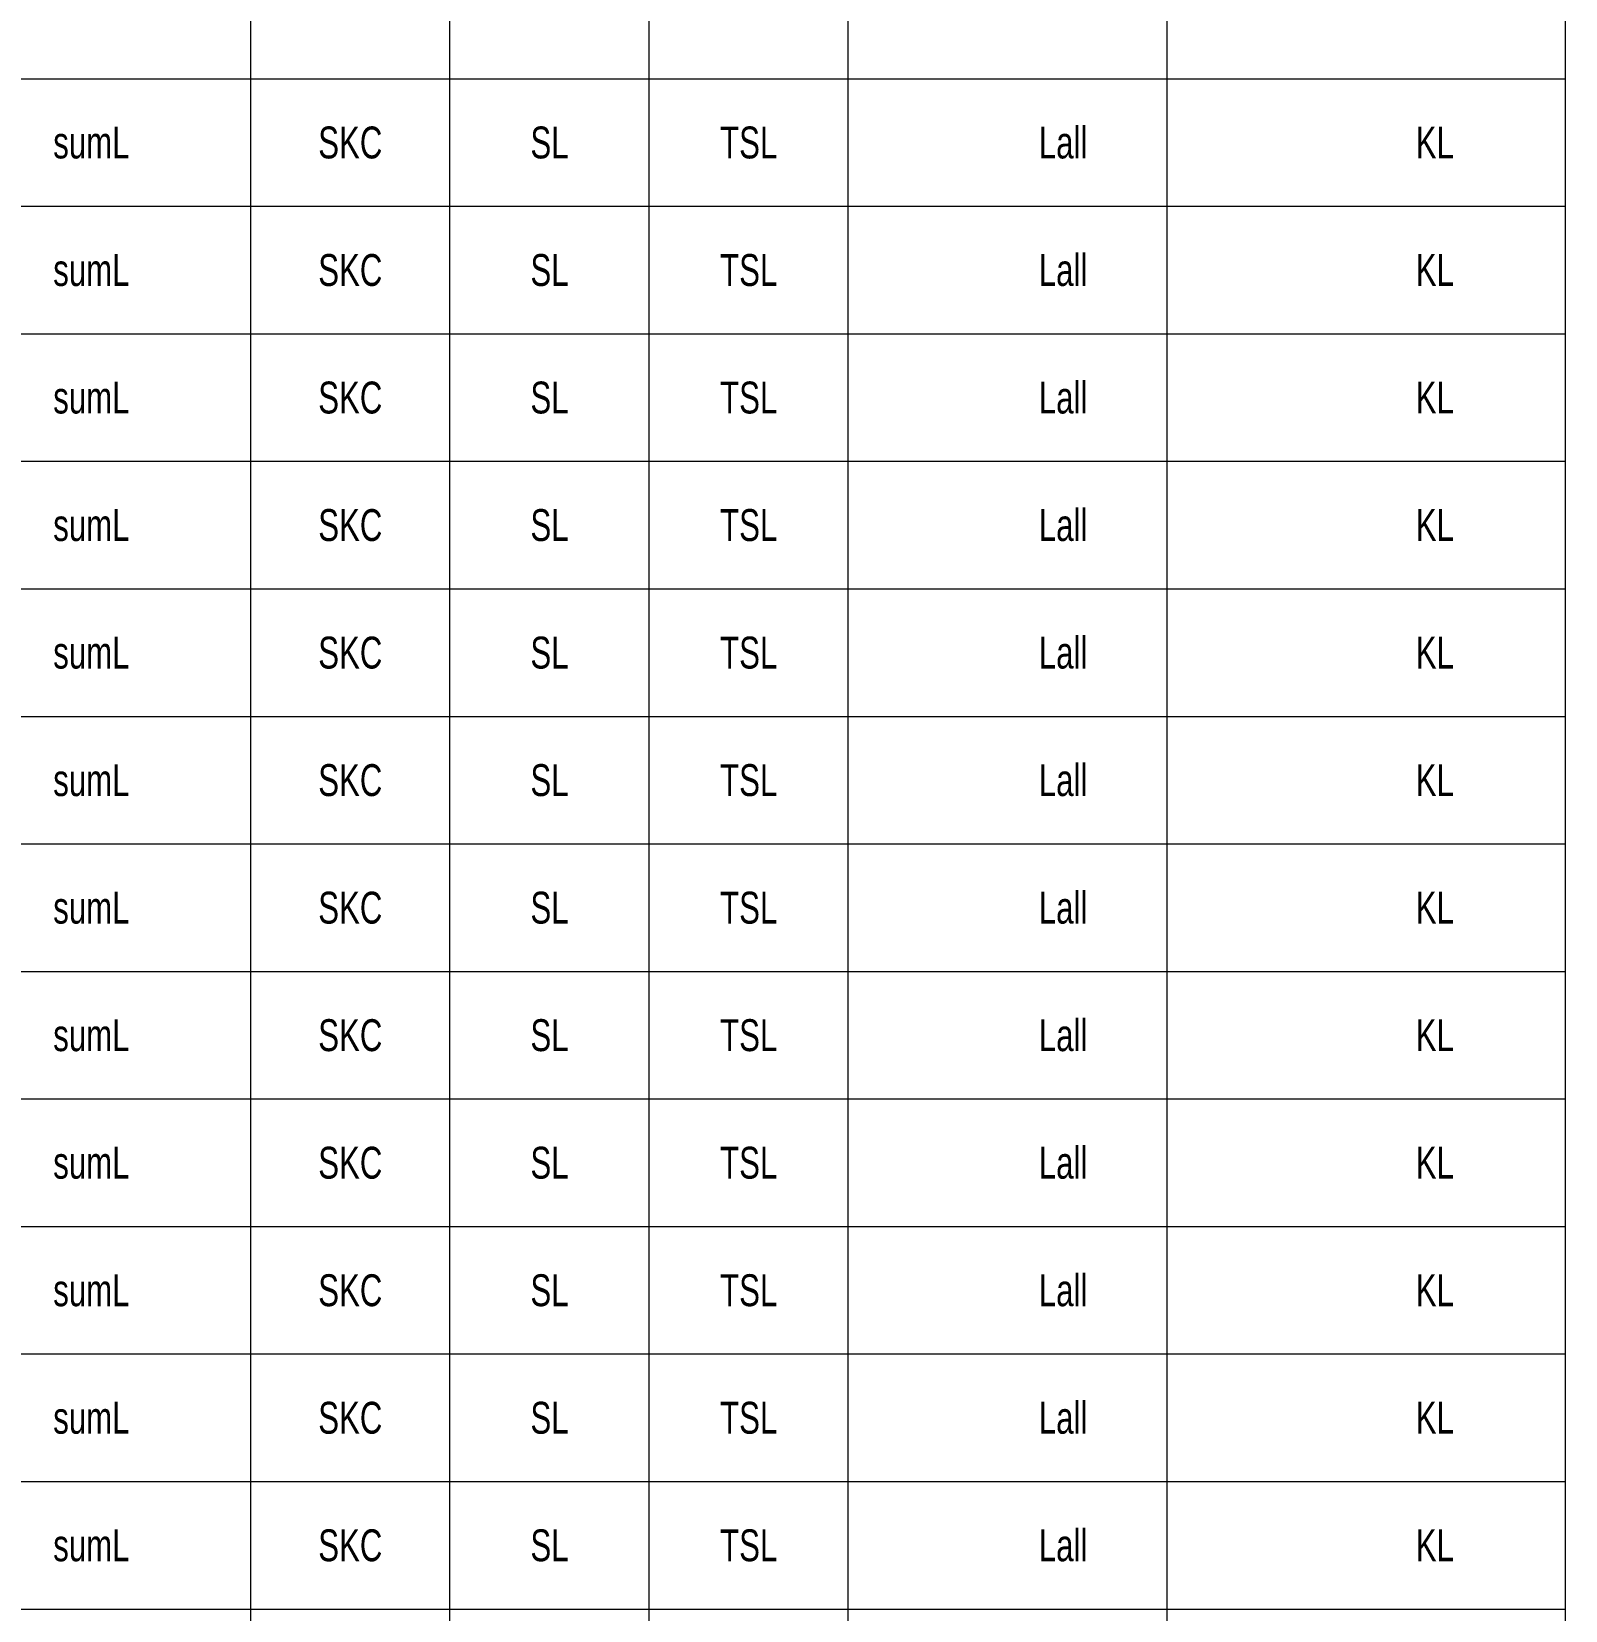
# Model space of a CAD drawing. Header units: millimetres. Extents: x -15569 to 41958, y -841 to 21330.
# Drawn here: x 19905.7 to 20001.9, y 5918.9 to 6017.9 of the extents above; entities that cross this region are included whole.
import ezdxf
from ezdxf.enums import TextEntityAlignment as Align

# ---------------------------------------------------------------- set-up
doc = ezdxf.new("R2010")
doc.units = ezdxf.units.MM
doc.layers.add('DCE_BaoBeTong', color=9, linetype='Continuous', lineweight=20)
doc.layers.add('Dce_text', color=2, linetype='Continuous', lineweight=30)
doc.styles.add('Dce_Text', font='arial.ttf', dxfattribs={"width": 0.8})

# ---------------------------------------------------------------- blocks, each defined once
blk = doc.blocks.new('TK4')
at = {"layer": 'DCE_BaoBeTong'}
for p, q in [((110, -8), (110, 0)), ((122.5, -8), (122.5, 0)), ((135, -8), (135, 0)), ((147.5, -8), (147.5, 0)), ((167.5, -8), (167.5, 0))]:
    blk.add_line(p, q, dxfattribs=at)
blk.add_lwpolyline([(15, -8), (25, -8), (75, -8), (90, -8), (122.5, -8), (135, -8), (147.5, -8), (167.5, -8), (192.5, -8), (192.5, 0)], dxfattribs=at)
at = {"layer": 'Dce_text', "color": 2, "style": 'Dce_Text', "width": 0.7, "flags": 4}
for tag, p in [('SH', (20, -4)), ('SKC', (116.25, -4)), ('SL', (128.75, -4)), ('L2', (50, -4.319)), ('DK', (82.5, -4)), ('sumL', (100, -4))]:
    blk.add_attdef(tag, text='', height=2, dxfattribs=at).set_placement(p, align=Align.MIDDLE_CENTER)
blk.add_attdef('L3', text='', height=2, dxfattribs=at).set_placement((67.485, -4), align=Align.MIDDLE_LEFT)
at = {"layer": 'Dce_text', "color": 2, "style": 'Dce_Text', "width": 0.7}
blk.add_attdef('TSL', text='', height=2, dxfattribs=at).set_placement((141.25, -4), align=Align.MIDDLE_CENTER)
at = {"layer": 'Dce_text', "color": 2, "style": 'Dce_Text', "width": 0.7, "flags": 4}
for tag, p in [('Lall', (162.5, -4)), ('L1', (32.425, -4)), ('KL', (185.5, -4))]:
    blk.add_attdef(tag, text='', height=2, dxfattribs=at).set_placement(p, align=Align.MIDDLE_RIGHT)
blk = doc.blocks.new('TK5')
at = {"layer": 'DCE_BaoBeTong'}
for p, q in [((110, -8), (110, 0)), ((122.5, -8), (122.5, 0)), ((135, -8), (135, 0)), ((147.5, -8), (147.5, 0)), ((167.5, -8), (167.5, 0))]:
    blk.add_line(p, q, dxfattribs=at)
blk.add_lwpolyline([(15, -8), (25, -8), (75, -8), (90, -8), (122.5, -8), (135, -8), (147.5, -8), (167.5, -8), (192.5, -8), (192.5, 0)], dxfattribs=at)
at = {"layer": 'Dce_text', "color": 2, "style": 'Dce_Text', "width": 0.7, "flags": 4}
for tag, p in [('SH', (20, -4)), ('L2', (50, -4)), ('SKC', (116.25, -4)), ('SL', (128.75, -4)), ('DK', (82.5, -4)), ('sumL', (100, -4))]:
    blk.add_attdef(tag, text='', height=2, dxfattribs=at).set_placement(p, align=Align.MIDDLE_CENTER)
at = {"layer": 'Dce_text', "color": 2, "style": 'Dce_Text', "width": 0.7}
blk.add_attdef('TSL', text='', height=2, dxfattribs=at).set_placement((141.25, -4), align=Align.MIDDLE_CENTER)
at = {"layer": 'Dce_text', "color": 2, "style": 'Dce_Text', "width": 0.7, "flags": 4}
for tag, p in [('Lall', (162.5, -4)), ('L1', (32.59, -4)), ('KL', (185.5, -4))]:
    blk.add_attdef(tag, text='', height=2, dxfattribs=at).set_placement(p, align=Align.MIDDLE_RIGHT)
blk = doc.blocks.new('TK6')
at = {"layer": 'DCE_BaoBeTong'}
for p, q in [((110, -8), (110, 0)), ((122.5, -8), (122.5, 0)), ((135, -8), (135, 0)), ((147.5, -8), (147.5, 0)), ((167.5, -8), (167.5, 0))]:
    blk.add_line(p, q, dxfattribs=at)
blk.add_lwpolyline([(15, -8), (25, -8), (75, -8), (90, -8), (122.5, -8), (135, -8), (147.5, -8), (167.5, -8), (192.5, -8), (192.5, 0)], dxfattribs=at)
at = {"layer": 'Dce_text', "color": 2, "style": 'Dce_Text', "width": 0.7, "flags": 4}
for tag, p in [('SH', (20, -4)), ('SKC', (116.25, -4)), ('SL', (128.75, -4)), ('L1', (50, -4)), ('DK', (82.5, -4)), ('sumL', (100, -4))]:
    blk.add_attdef(tag, text='', height=2, dxfattribs=at).set_placement(p, align=Align.MIDDLE_CENTER)
blk.add_attdef('L2', text='', height=2, dxfattribs=at).set_placement((67.456, -4), align=Align.MIDDLE_LEFT)
at = {"layer": 'Dce_text', "color": 2, "style": 'Dce_Text', "width": 0.7}
blk.add_attdef('TSL', text='', height=2, dxfattribs=at).set_placement((141.25, -4), align=Align.MIDDLE_CENTER)
at = {"layer": 'Dce_text', "color": 2, "style": 'Dce_Text', "width": 0.7, "flags": 4}
for tag, p in [('Lall', (162.5, -4)), ('KL', (185.5, -4))]:
    blk.add_attdef(tag, text='', height=2, dxfattribs=at).set_placement(p, align=Align.MIDDLE_RIGHT)
blk = doc.blocks.new('TK7')
at = {"layer": 'DCE_BaoBeTong'}
for p, q in [((110, -8), (110, 0)), ((122.5, -8), (122.5, 0)), ((135, -8), (135, 0)), ((147.5, -8), (147.5, 0)), ((167.5, -8), (167.5, 0))]:
    blk.add_line(p, q, dxfattribs=at)
blk.add_lwpolyline([(15, -8), (25, -8), (75, -8), (90, -8), (122.5, -8), (135, -8), (147.5, -8), (167.5, -8), (192.5, -8), (192.5, 0)], dxfattribs=at)
at = {"layer": 'Dce_text', "color": 2, "style": 'Dce_Text', "width": 0.7, "flags": 4}
for tag, p in [('SH', (20, -4)), ('L2', (50, -4)), ('SKC', (116.25, -4)), ('SL', (128.75, -4)), ('DK', (82.5, -4)), ('sumL', (100, -4))]:
    blk.add_attdef(tag, text='', height=2, dxfattribs=at).set_placement(p, align=Align.MIDDLE_CENTER)
blk.add_attdef('L3', text='', height=2, dxfattribs=at).set_placement((67.533, -4), align=Align.MIDDLE_LEFT)
at = {"layer": 'Dce_text', "color": 2, "style": 'Dce_Text', "width": 0.7}
blk.add_attdef('TSL', text='', height=2, dxfattribs=at).set_placement((141.25, -4), align=Align.MIDDLE_CENTER)
at = {"layer": 'Dce_text', "color": 2, "style": 'Dce_Text', "width": 0.7, "flags": 4}
for tag, p in [('Lall', (162.5, -4)), ('L1', (32.684, -4)), ('KL', (185.5, -4))]:
    blk.add_attdef(tag, text='', height=2, dxfattribs=at).set_placement(p, align=Align.MIDDLE_RIGHT)
blk = doc.blocks.new('TK8')
at = {"layer": 'DCE_BaoBeTong'}
for p, q in [((110, -8), (110, 0)), ((122.5, -8), (122.5, 0)), ((135, -8), (135, 0)), ((147.5, -8), (147.5, 0)), ((167.5, -8), (167.5, 0))]:
    blk.add_line(p, q, dxfattribs=at)
blk.add_lwpolyline([(15, -8), (25, -8), (75, -8), (90, -8), (122.5, -8), (135, -8), (147.5, -8), (167.5, -8), (192.5, -8), (192.5, 0)], dxfattribs=at)
at = {"layer": 'Dce_text', "color": 2, "style": 'Dce_Text', "width": 0.7, "flags": 4}
for tag, p in [('SH', (20, -4)), ('SKC', (116.25, -4)), ('SL', (128.75, -4)), ('L', (49.792, -4)), ('DK', (82.5, -4)), ('sumL', (100, -4))]:
    blk.add_attdef(tag, text='', height=2, dxfattribs=at).set_placement(p, align=Align.MIDDLE_CENTER)
at = {"layer": 'Dce_text', "color": 2, "style": 'Dce_Text', "width": 0.7}
blk.add_attdef('TSL', text='', height=2, dxfattribs=at).set_placement((141.25, -4), align=Align.MIDDLE_CENTER)
at = {"layer": 'Dce_text', "color": 2, "style": 'Dce_Text', "width": 0.7, "flags": 4}
for tag, p in [('Lall', (162.5, -4)), ('KL', (185.5, -4))]:
    blk.add_attdef(tag, text='', height=2, dxfattribs=at).set_placement(p, align=Align.MIDDLE_RIGHT)
at = {"layer": 'Dce_text', "color": 2, "style": 'Dce_Text', "width": 0.7}
blk.add_attdef('M1', text='', height=2, dxfattribs=at).set_placement((32.502, -4.356), align=Align.MIDDLE_RIGHT)
blk.add_attdef('M2', text='', height=2, dxfattribs=at).set_placement((67.686, -4.356), align=Align.MIDDLE_LEFT)
blk = doc.blocks.new('TK9')
at = {"layer": 'DCE_BaoBeTong'}
for p, q in [((110, -8), (110, 0)), ((122.5, -8), (122.5, 0)), ((135, -8), (135, 0)), ((147.5, -8), (147.5, 0)), ((167.5, -8), (167.5, 0))]:
    blk.add_line(p, q, dxfattribs=at)
blk.add_lwpolyline([(15, -8), (25, -8), (75, -8), (90, -8), (122.5, -8), (135, -8), (147.5, -8), (167.5, -8), (192.5, -8), (192.5, 0)], dxfattribs=at)
at = {"layer": 'Dce_text', "color": 2, "style": 'Dce_Text', "width": 0.7, "flags": 4}
for tag, p in [('SH', (20, -4)), ('SKC', (116.25, -4)), ('SL', (128.75, -4)), ('DK', (82.5, -4)), ('sumL', (100, -4))]:
    blk.add_attdef(tag, text='', height=2, dxfattribs=at).set_placement(p, align=Align.MIDDLE_CENTER)
at = {"layer": 'Dce_text', "color": 2, "style": 'Dce_Text', "width": 0.7}
for tag, p in [('L1', (49.341, -3.756)), ('TSL', (141.25, -4))]:
    blk.add_attdef(tag, text='', height=2, dxfattribs=at).set_placement(p, align=Align.MIDDLE_CENTER)
blk.add_attdef('L2', text='', height=2, dxfattribs=at).set_placement((58.471, -3.756), align=Align.MIDDLE_LEFT)
at = {"layer": 'Dce_text', "color": 2, "style": 'Dce_Text', "width": 0.7, "flags": 4}
for tag, p in [('Lall', (162.5, -4)), ('KL', (185.5, -4))]:
    blk.add_attdef(tag, text='', height=2, dxfattribs=at).set_placement(p, align=Align.MIDDLE_RIGHT)
at = {"layer": 'Dce_text', "color": 2, "style": 'Dce_Text', "width": 0.7}
blk.add_attdef('M', text='', height=2, dxfattribs=at).set_placement((38.779, -5.468), align=Align.MIDDLE_RIGHT)
blk = doc.blocks.new('TK10')
at = {"layer": 'DCE_BaoBeTong'}
for p, q in [((110, -8), (110, 0)), ((122.5, -8), (122.5, 0)), ((135, -8), (135, 0)), ((147.5, -8), (147.5, 0)), ((167.5, -8), (167.5, 0))]:
    blk.add_line(p, q, dxfattribs=at)
blk.add_lwpolyline([(15, -8), (25, -8), (75, -8), (90, -8), (122.5, -8), (135, -8), (147.5, -8), (167.5, -8), (192.5, -8), (192.5, 0)], dxfattribs=at)
at = {"layer": 'Dce_text', "color": 2, "style": 'Dce_Text', "width": 0.7}
for tag, rotation, p in [('L2', 330, (41.892, -2.602)), ('L4', 30, (57.941, -2.571))]:
    blk.add_attdef(tag, text='', height=2, rotation=rotation, dxfattribs=at).set_placement(p, align=Align.MIDDLE_CENTER)
at = {"layer": 'Dce_text', "color": 2, "style": 'Dce_Text', "width": 0.7, "flags": 4}
for tag, p in [('SH', (20, -4)), ('SKC', (116.25, -4)), ('SL', (128.75, -4)), ('DK', (82.5, -4)), ('sumL', (100, -4))]:
    blk.add_attdef(tag, text='', height=2, dxfattribs=at).set_placement(p, align=Align.MIDDLE_CENTER)
at = {"layer": 'Dce_text', "color": 2, "style": 'Dce_Text', "width": 0.7}
for tag, p in [('L3', (50, -3.801)), ('TSL', (141.25, -4))]:
    blk.add_attdef(tag, text='', height=2, dxfattribs=at).set_placement(p, align=Align.MIDDLE_CENTER)
at = {"layer": 'Dce_text', "color": 2, "style": 'Dce_Text', "width": 0.7, "flags": 4}
for tag, p in [('Lall', (162.5, -4)), ('KL', (185.5, -4))]:
    blk.add_attdef(tag, text='', height=2, dxfattribs=at).set_placement(p, align=Align.MIDDLE_RIGHT)
at = {"layer": 'Dce_text', "color": 2, "style": 'Dce_Text', "width": 0.7}
blk.add_attdef('L1', text='', height=2, dxfattribs=at).set_placement((35.631, -4.476), align=Align.MIDDLE_RIGHT)
blk.add_attdef('L5', text='', height=2, dxfattribs=at).set_placement((64.274, -4.476), align=Align.MIDDLE_LEFT)
blk = doc.blocks.new('TK11')
at = {"layer": 'DCE_BaoBeTong'}
for p, q in [((110, -8), (110, 0)), ((122.5, -8), (122.5, 0)), ((135, -8), (135, 0)), ((147.5, -8), (147.5, 0)), ((167.5, -8), (167.5, 0))]:
    blk.add_line(p, q, dxfattribs=at)
blk.add_lwpolyline([(15, -8), (25, -8), (75, -8), (90, -8), (122.5, -8), (135, -8), (147.5, -8), (167.5, -8), (192.5, -8), (192.5, 0)], dxfattribs=at)
at = {"layer": 'Dce_text', "color": 2, "style": 'Dce_Text', "width": 0.7}
blk.add_attdef('L2', text='', height=2, rotation=336, dxfattribs=at).set_placement((49.151, -2.526), align=Align.MIDDLE_CENTER)
at = {"layer": 'Dce_text', "color": 2, "style": 'Dce_Text', "width": 0.7, "flags": 4}
for tag, p in [('SH', (20, -4)), ('SKC', (116.25, -4)), ('SL', (128.75, -4)), ('DK', (82.5, -4)), ('sumL', (100, -4))]:
    blk.add_attdef(tag, text='', height=2, dxfattribs=at).set_placement(p, align=Align.MIDDLE_CENTER)
at = {"layer": 'Dce_text', "color": 2, "style": 'Dce_Text', "width": 0.7}
for tag, p in [('L3', (60.245, -3.801)), ('TSL', (141.25, -4))]:
    blk.add_attdef(tag, text='', height=2, dxfattribs=at).set_placement(p, align=Align.MIDDLE_CENTER)
at = {"layer": 'Dce_text', "color": 2, "style": 'Dce_Text', "width": 0.7, "flags": 4}
for tag, p in [('Lall', (162.5, -4)), ('KL', (185.5, -4))]:
    blk.add_attdef(tag, text='', height=2, dxfattribs=at).set_placement(p, align=Align.MIDDLE_RIGHT)
at = {"layer": 'Dce_text', "color": 2, "style": 'Dce_Text', "width": 0.7}
blk.add_attdef('L1', text='', height=2, dxfattribs=at).set_placement((40.549, -4.476), align=Align.MIDDLE_RIGHT)
blk = doc.blocks.new('TK12')
at = {"layer": 'DCE_BaoBeTong'}
for p, q in [((110, -8), (110, 0)), ((122.5, -8), (122.5, 0)), ((135, -8), (135, 0)), ((147.5, -8), (147.5, 0)), ((167.5, -8), (167.5, 0))]:
    blk.add_line(p, q, dxfattribs=at)
blk.add_lwpolyline([(15, -8), (25, -8), (75, -8), (90, -8), (122.5, -8), (135, -8), (147.5, -8), (167.5, -8), (192.5, -8), (192.5, 0)], dxfattribs=at)
at = {"layer": 'Dce_text', "color": 2, "style": 'Dce_Text', "width": 0.7}
blk.add_attdef('L3', text='', height=2, rotation=338, dxfattribs=at).set_placement((60.534, -2.803), align=Align.MIDDLE_CENTER)
at = {"layer": 'Dce_text', "color": 2, "style": 'Dce_Text', "width": 0.7, "flags": 4}
for tag, p in [('SH', (20, -4)), ('SKC', (116.25, -4)), ('SL', (128.75, -4)), ('DK', (82.5, -4)), ('sumL', (100, -4))]:
    blk.add_attdef(tag, text='', height=2, dxfattribs=at).set_placement(p, align=Align.MIDDLE_CENTER)
at = {"layer": 'Dce_text', "color": 2, "style": 'Dce_Text', "width": 0.7}
for tag, p in [('L2', (45.765, -4.001)), ('TSL', (141.25, -4))]:
    blk.add_attdef(tag, text='', height=2, dxfattribs=at).set_placement(p, align=Align.MIDDLE_CENTER)
at = {"layer": 'Dce_text', "color": 2, "style": 'Dce_Text', "width": 0.7, "flags": 4}
for tag, p in [('Lall', (162.5, -4)), ('KL', (185.5, -4))]:
    blk.add_attdef(tag, text='', height=2, dxfattribs=at).set_placement(p, align=Align.MIDDLE_RIGHT)
at = {"layer": 'Dce_text', "color": 2, "style": 'Dce_Text', "width": 0.7}
blk.add_attdef('L1', text='', height=2, dxfattribs=at).set_placement((37.261, -4.267), align=Align.MIDDLE_RIGHT)
blk = doc.blocks.new('TK13')
at = {"layer": 'DCE_BaoBeTong'}
for p, q in [((110, -8), (110, 0)), ((122.5, -8), (122.5, 0)), ((135, -8), (135, 0)), ((147.5, -8), (147.5, 0)), ((167.5, -8), (167.5, 0))]:
    blk.add_line(p, q, dxfattribs=at)
blk.add_lwpolyline([(15, -8), (25, -8), (75, -8), (90, -8), (122.5, -8), (135, -8), (147.5, -8), (167.5, -8), (192.5, -8), (192.5, 0)], dxfattribs=at)
at = {"layer": 'Dce_text', "color": 2, "style": 'Dce_Text', "width": 0.7, "flags": 4}
for tag, p in [('L', (50, -2.377)), ('SH', (20, -4)), ('SKC', (116.25, -4)), ('SL', (128.75, -4)), ('DK', (82.5, -4)), ('sumL', (100, -4))]:
    blk.add_attdef(tag, text='', height=2, dxfattribs=at).set_placement(p, align=Align.MIDDLE_CENTER)
at = {"layer": 'Dce_text', "color": 2, "style": 'Dce_Text', "width": 0.7}
blk.add_attdef('TSL', text='', height=2, dxfattribs=at).set_placement((141.25, -4), align=Align.MIDDLE_CENTER)
at = {"layer": 'Dce_text', "color": 2, "style": 'Dce_Text', "width": 0.7, "flags": 4}
for tag, p in [('Lall', (162.5, -4)), ('KL', (185.5, -4))]:
    blk.add_attdef(tag, text='', height=2, dxfattribs=at).set_placement(p, align=Align.MIDDLE_RIGHT)
at = {"layer": 'Dce_text', "color": 2, "style": 'Dce_Text', "width": 0.7}
blk.add_attdef('M1', text='', height=2, dxfattribs=at).set_placement((33.564, -4.019), align=Align.MIDDLE_RIGHT)
blk.add_attdef('M2', text='', height=2, dxfattribs=at).set_placement((67.233, -4.374), align=Align.MIDDLE_LEFT)
blk = doc.blocks.new('TK14')
at = {"layer": 'DCE_BaoBeTong'}
for p, q in [((110, -8), (110, 0)), ((122.5, -8), (122.5, 0)), ((135, -8), (135, 0)), ((147.5, -8), (147.5, 0)), ((167.5, -8), (167.5, 0))]:
    blk.add_line(p, q, dxfattribs=at)
blk.add_lwpolyline([(15, -8), (25, -8), (75, -8), (90, -8), (122.5, -8), (135, -8), (147.5, -8), (167.5, -8), (192.5, -8), (192.5, 0)], dxfattribs=at)
at = {"layer": 'Dce_text', "color": 2, "style": 'Dce_Text', "width": 0.7, "flags": 4}
for tag, p in [('SH', (20, -4)), ('SKC', (116.25, -4)), ('SL', (128.75, -4)), ('DK', (82.5, -4)), ('sumL', (100, -4))]:
    blk.add_attdef(tag, text='', height=2, dxfattribs=at).set_placement(p, align=Align.MIDDLE_CENTER)
at = {"layer": 'Dce_text', "color": 2, "style": 'Dce_Text', "width": 0.7}
blk.add_attdef('L1', text='', height=2, dxfattribs=at).set_placement((35.226, -3.831), align=Align.MIDDLE_RIGHT)
for tag, p in [('L2', (42.865, -3.565)), ('TSL', (141.25, -4))]:
    blk.add_attdef(tag, text='', height=2, dxfattribs=at).set_placement(p, align=Align.MIDDLE_CENTER)
at = {"layer": 'Dce_text', "color": 2, "style": 'Dce_Text', "width": 0.7, "flags": 4}
for tag, p in [('Lall', (162.5, -4)), ('KL', (185.5, -4))]:
    blk.add_attdef(tag, text='', height=2, dxfattribs=at).set_placement(p, align=Align.MIDDLE_RIGHT)
at = {"layer": 'Dce_text', "color": 2, "style": 'Dce_Text', "width": 0.7}
blk.add_attdef('L3', text='', height=2, rotation=347, dxfattribs=at).set_placement((54.919, -4.585), align=Align.MIDDLE_CENTER)
blk.add_attdef('L4', text='', height=2, dxfattribs=at).set_placement((64.43, -5.331), align=Align.MIDDLE_LEFT)
blk = doc.blocks.new('TK15')
at = {"layer": 'DCE_BaoBeTong'}
for p, q in [((110, -8), (110, 0)), ((122.5, -8), (122.5, 0)), ((135, -8), (135, 0)), ((147.5, -8), (147.5, 0)), ((167.5, -8), (167.5, 0))]:
    blk.add_line(p, q, dxfattribs=at)
blk.add_lwpolyline([(15, -8), (25, -8), (75, -8), (90, -8), (122.5, -8), (135, -8), (147.5, -8), (167.5, -8), (192.5, -8), (192.5, 0)], dxfattribs=at)
at = {"layer": 'Dce_text', "color": 2, "style": 'Dce_Text', "width": 0.7}
blk.add_attdef('L3', text='', height=2, rotation=338, dxfattribs=at).set_placement((56.407, -2.803), align=Align.MIDDLE_CENTER)
at = {"layer": 'Dce_text', "color": 2, "style": 'Dce_Text', "width": 0.7, "flags": 4}
for tag, p in [('SH', (20, -4)), ('SKC', (116.25, -4)), ('SL', (128.75, -4)), ('DK', (82.5, -4)), ('sumL', (100, -4))]:
    blk.add_attdef(tag, text='', height=2, dxfattribs=at).set_placement(p, align=Align.MIDDLE_CENTER)
at = {"layer": 'Dce_text', "color": 2, "style": 'Dce_Text', "width": 0.7}
for tag, p in [('L2', (42.468, -4.001)), ('TSL', (141.25, -4)), ('L4', (65.226, -4.554))]:
    blk.add_attdef(tag, text='', height=2, dxfattribs=at).set_placement(p, align=Align.MIDDLE_CENTER)
at = {"layer": 'Dce_text', "color": 2, "style": 'Dce_Text', "width": 0.7, "flags": 4}
for tag, p in [('Lall', (162.5, -4)), ('KL', (185.5, -4))]:
    blk.add_attdef(tag, text='', height=2, dxfattribs=at).set_placement(p, align=Align.MIDDLE_RIGHT)
at = {"layer": 'Dce_text', "color": 2, "style": 'Dce_Text', "width": 0.7}
blk.add_attdef('L1', text='', height=2, dxfattribs=at).set_placement((35.337, -4.267), align=Align.MIDDLE_RIGHT)
blk = doc.blocks.new('TK8A')
at = {"layer": 'DCE_BaoBeTong'}
for p, q in [((110, -8), (110, 0)), ((122.5, -8), (122.5, 0)), ((135, -8), (135, 0)), ((147.5, -8), (147.5, 0)), ((167.5, -8), (167.5, 0))]:
    blk.add_line(p, q, dxfattribs=at)
blk.add_lwpolyline([(15, -8), (25, -8), (75, -8), (90, -8), (122.5, -8), (135, -8), (147.5, -8), (167.5, -8), (192.5, -8), (192.5, 0)], dxfattribs=at)
at = {"layer": 'Dce_text', "color": 2, "style": 'Dce_Text', "width": 0.7, "flags": 4}
for tag, p in [('SH', (20, -4)), ('SKC', (116.25, -4)), ('SL', (128.75, -4)), ('DK', (82.5, -4)), ('sumL', (100, -4))]:
    blk.add_attdef(tag, text='', height=2, dxfattribs=at).set_placement(p, align=Align.MIDDLE_CENTER)
at = {"layer": 'Dce_text', "color": 2, "style": 'Dce_Text', "width": 0.7}
blk.add_attdef('M', text='', height=2, dxfattribs=at).set_placement((32.856, -3.793), align=Align.MIDDLE_RIGHT)
for tag, p in [('L1', (49.987, -3.793)), ('L2', (68.289, -3.793)), ('TSL', (141.25, -4))]:
    blk.add_attdef(tag, text='', height=2, dxfattribs=at).set_placement(p, align=Align.MIDDLE_CENTER)
at = {"layer": 'Dce_text', "color": 2, "style": 'Dce_Text', "width": 0.7, "flags": 4}
for tag, p in [('Lall', (162.5, -4)), ('KL', (185.5, -4))]:
    blk.add_attdef(tag, text='', height=2, dxfattribs=at).set_placement(p, align=Align.MIDDLE_RIGHT)
blk = doc.blocks.new('TK8B')
at = {"layer": 'DCE_BaoBeTong'}
for p, q in [((110, -8), (110, 0)), ((122.5, -8), (122.5, 0)), ((135, -8), (135, 0)), ((147.5, -8), (147.5, 0)), ((167.5, -8), (167.5, 0))]:
    blk.add_line(p, q, dxfattribs=at)
blk.add_lwpolyline([(15, -8), (25, -8), (75, -8), (90, -8), (122.5, -8), (135, -8), (147.5, -8), (167.5, -8), (192.5, -8), (192.5, 0)], dxfattribs=at)
at = {"layer": 'Dce_text', "color": 2, "style": 'Dce_Text', "width": 0.7, "flags": 4}
for tag, p in [('SH', (20, -4)), ('SKC', (116.25, -4)), ('SL', (128.75, -4)), ('L', (49.792, -4)), ('DK', (82.5, -4)), ('sumL', (100, -4))]:
    blk.add_attdef(tag, text='', height=2, dxfattribs=at).set_placement(p, align=Align.MIDDLE_CENTER)
at = {"layer": 'Dce_text', "color": 2, "style": 'Dce_Text', "width": 0.7}
blk.add_attdef('TSL', text='', height=2, dxfattribs=at).set_placement((141.25, -4), align=Align.MIDDLE_CENTER)
at = {"layer": 'Dce_text', "color": 2, "style": 'Dce_Text', "width": 0.7, "flags": 4}
for tag, p in [('Lall', (162.5, -4)), ('KL', (185.5, -4))]:
    blk.add_attdef(tag, text='', height=2, dxfattribs=at).set_placement(p, align=Align.MIDDLE_RIGHT)
at = {"layer": 'Dce_text', "color": 2, "style": 'Dce_Text', "width": 0.7}
blk.add_attdef('M1', text='', height=2, dxfattribs=at).set_placement((32.502, -4.356), align=Align.MIDDLE_RIGHT)
blk.add_attdef('M2', text='', height=2, dxfattribs=at).set_placement((67.686, -4.356), align=Align.MIDDLE_LEFT)
blk = doc.blocks.new('Block_ALL')
for name, p in [('TK4', (19809.45, 6022.963)), ('TK15', (19809.45, 5918.963))]:
    blk.add_blockref(name, p)
ref = blk.add_blockref('TK5', (19809.45, 6014.963))
ref.add_attrib('sumL', 'sumL', dxfattribs={"layer": 'Dce_text', "color": 2, "height": 2, "style": 'Dce_Text', "width": 0.7}).set_placement((19909.45, 6010.963), align=Align.MIDDLE_CENTER)
ref.add_attrib('SL', 'SL', dxfattribs={"layer": 'Dce_text', "color": 2, "height": 2, "style": 'Dce_Text', "width": 0.7}).set_placement((19938.2, 6010.963), align=Align.MIDDLE_CENTER)
ref.add_attrib('SKC', 'SKC', dxfattribs={"layer": 'Dce_text', "color": 2, "height": 2, "style": 'Dce_Text', "width": 0.7}).set_placement((19925.7, 6010.963), align=Align.MIDDLE_CENTER)
ref.add_attrib('Lall', 'Lall', dxfattribs={"layer": 'Dce_text', "color": 2, "height": 2, "style": 'Dce_Text', "width": 0.7}).set_placement((19971.95, 6010.963), align=Align.MIDDLE_RIGHT)
ref.add_attrib('KL', 'KL', dxfattribs={"layer": 'Dce_text', "color": 2, "height": 2, "style": 'Dce_Text', "width": 0.7}).set_placement((19994.95, 6010.963), align=Align.MIDDLE_RIGHT)
ref.add_attrib('TSL', 'TSL', dxfattribs={"layer": 'Dce_text', "color": 2, "height": 2, "style": 'Dce_Text', "width": 0.7}).set_placement((19950.7, 6010.963), align=Align.MIDDLE_CENTER)
ref = blk.add_blockref('TK6', (19809.45, 6006.963))
ref.add_attrib('sumL', 'sumL', dxfattribs={"layer": 'Dce_text', "color": 2, "height": 2, "style": 'Dce_Text', "width": 0.7}).set_placement((19909.45, 6002.963), align=Align.MIDDLE_CENTER)
ref.add_attrib('SL', 'SL', dxfattribs={"layer": 'Dce_text', "color": 2, "height": 2, "style": 'Dce_Text', "width": 0.7}).set_placement((19938.2, 6002.963), align=Align.MIDDLE_CENTER)
ref.add_attrib('SKC', 'SKC', dxfattribs={"layer": 'Dce_text', "color": 2, "height": 2, "style": 'Dce_Text', "width": 0.7}).set_placement((19925.7, 6002.963), align=Align.MIDDLE_CENTER)
ref.add_attrib('Lall', 'Lall', dxfattribs={"layer": 'Dce_text', "color": 2, "height": 2, "style": 'Dce_Text', "width": 0.7}).set_placement((19971.95, 6002.963), align=Align.MIDDLE_RIGHT)
ref.add_attrib('KL', 'KL', dxfattribs={"layer": 'Dce_text', "color": 2, "height": 2, "style": 'Dce_Text', "width": 0.7}).set_placement((19994.95, 6002.963), align=Align.MIDDLE_RIGHT)
ref.add_attrib('TSL', 'TSL', dxfattribs={"layer": 'Dce_text', "color": 2, "height": 2, "style": 'Dce_Text', "width": 0.7}).set_placement((19950.7, 6002.963), align=Align.MIDDLE_CENTER)
ref = blk.add_blockref('TK7', (19809.45, 5998.963))
ref.add_attrib('sumL', 'sumL', dxfattribs={"layer": 'Dce_text', "color": 2, "height": 2, "style": 'Dce_Text', "width": 0.7}).set_placement((19909.45, 5994.963), align=Align.MIDDLE_CENTER)
ref.add_attrib('SL', 'SL', dxfattribs={"layer": 'Dce_text', "color": 2, "height": 2, "style": 'Dce_Text', "width": 0.7}).set_placement((19938.2, 5994.963), align=Align.MIDDLE_CENTER)
ref.add_attrib('SKC', 'SKC', dxfattribs={"layer": 'Dce_text', "color": 2, "height": 2, "style": 'Dce_Text', "width": 0.7}).set_placement((19925.7, 5994.963), align=Align.MIDDLE_CENTER)
ref.add_attrib('Lall', 'Lall', dxfattribs={"layer": 'Dce_text', "color": 2, "height": 2, "style": 'Dce_Text', "width": 0.7}).set_placement((19971.95, 5994.963), align=Align.MIDDLE_RIGHT)
ref.add_attrib('KL', 'KL', dxfattribs={"layer": 'Dce_text', "color": 2, "height": 2, "style": 'Dce_Text', "width": 0.7}).set_placement((19994.95, 5994.963), align=Align.MIDDLE_RIGHT)
ref.add_attrib('TSL', 'TSL', dxfattribs={"layer": 'Dce_text', "color": 2, "height": 2, "style": 'Dce_Text', "width": 0.7}).set_placement((19950.7, 5994.963), align=Align.MIDDLE_CENTER)
ref = blk.add_blockref('TK8', (19809.45, 5990.963))
ref.add_attrib('KL', 'KL', dxfattribs={"layer": 'Dce_text', "color": 2, "height": 2, "style": 'Dce_Text', "width": 0.7}).set_placement((19994.95, 5986.963), align=Align.MIDDLE_RIGHT)
ref.add_attrib('Lall', 'Lall', dxfattribs={"layer": 'Dce_text', "color": 2, "height": 2, "style": 'Dce_Text', "width": 0.7}).set_placement((19971.95, 5986.963), align=Align.MIDDLE_RIGHT)
ref.add_attrib('SKC', 'SKC', dxfattribs={"layer": 'Dce_text', "color": 2, "height": 2, "style": 'Dce_Text', "width": 0.7}).set_placement((19925.7, 5986.963), align=Align.MIDDLE_CENTER)
ref.add_attrib('SL', 'SL', dxfattribs={"layer": 'Dce_text', "color": 2, "height": 2, "style": 'Dce_Text', "width": 0.7}).set_placement((19938.2, 5986.963), align=Align.MIDDLE_CENTER)
ref.add_attrib('sumL', 'sumL', dxfattribs={"layer": 'Dce_text', "color": 2, "height": 2, "style": 'Dce_Text', "width": 0.7}).set_placement((19909.45, 5986.963), align=Align.MIDDLE_CENTER)
ref.add_attrib('TSL', 'TSL', dxfattribs={"layer": 'Dce_text', "color": 2, "height": 2, "style": 'Dce_Text', "width": 0.7}).set_placement((19950.7, 5986.963), align=Align.MIDDLE_CENTER)
ref = blk.add_blockref('TK8A', (19809.45, 5982.963))
ref.add_attrib('TSL', 'TSL', dxfattribs={"layer": 'Dce_text', "color": 2, "height": 2, "style": 'Dce_Text', "width": 0.7}).set_placement((19950.7, 5978.963), align=Align.MIDDLE_CENTER)
ref.add_attrib('KL', 'KL', dxfattribs={"layer": 'Dce_text', "color": 2, "height": 2, "style": 'Dce_Text', "width": 0.7}).set_placement((19994.95, 5978.963), align=Align.MIDDLE_RIGHT)
ref.add_attrib('Lall', 'Lall', dxfattribs={"layer": 'Dce_text', "color": 2, "height": 2, "style": 'Dce_Text', "width": 0.7}).set_placement((19971.95, 5978.963), align=Align.MIDDLE_RIGHT)
ref.add_attrib('SKC', 'SKC', dxfattribs={"layer": 'Dce_text', "color": 2, "height": 2, "style": 'Dce_Text', "width": 0.7}).set_placement((19925.7, 5978.963), align=Align.MIDDLE_CENTER)
ref.add_attrib('SL', 'SL', dxfattribs={"layer": 'Dce_text', "color": 2, "height": 2, "style": 'Dce_Text', "width": 0.7}).set_placement((19938.2, 5978.963), align=Align.MIDDLE_CENTER)
ref.add_attrib('sumL', 'sumL', dxfattribs={"layer": 'Dce_text', "color": 2, "height": 2, "style": 'Dce_Text', "width": 0.7}).set_placement((19909.45, 5978.963), align=Align.MIDDLE_CENTER)
ref = blk.add_blockref('TK8B', (19809.45, 5974.963))
ref.add_attrib('KL', 'KL', dxfattribs={"layer": 'Dce_text', "color": 2, "height": 2, "style": 'Dce_Text', "width": 0.7}).set_placement((19994.95, 5970.963), align=Align.MIDDLE_RIGHT)
ref.add_attrib('Lall', 'Lall', dxfattribs={"layer": 'Dce_text', "color": 2, "height": 2, "style": 'Dce_Text', "width": 0.7}).set_placement((19971.95, 5970.963), align=Align.MIDDLE_RIGHT)
ref.add_attrib('SKC', 'SKC', dxfattribs={"layer": 'Dce_text', "color": 2, "height": 2, "style": 'Dce_Text', "width": 0.7}).set_placement((19925.7, 5970.963), align=Align.MIDDLE_CENTER)
ref.add_attrib('SL', 'SL', dxfattribs={"layer": 'Dce_text', "color": 2, "height": 2, "style": 'Dce_Text', "width": 0.7}).set_placement((19938.2, 5970.963), align=Align.MIDDLE_CENTER)
ref.add_attrib('sumL', 'sumL', dxfattribs={"layer": 'Dce_text', "color": 2, "height": 2, "style": 'Dce_Text', "width": 0.7}).set_placement((19909.45, 5970.963), align=Align.MIDDLE_CENTER)
ref.add_attrib('TSL', 'TSL', dxfattribs={"layer": 'Dce_text', "color": 2, "height": 2, "style": 'Dce_Text', "width": 0.7}).set_placement((19950.7, 5970.963), align=Align.MIDDLE_CENTER)
ref = blk.add_blockref('TK9', (19809.45, 5966.963))
ref.add_attrib('sumL', 'sumL', dxfattribs={"layer": 'Dce_text', "color": 2, "height": 2, "style": 'Dce_Text', "width": 0.7}).set_placement((19909.45, 5962.963), align=Align.MIDDLE_CENTER)
ref.add_attrib('SL', 'SL', dxfattribs={"layer": 'Dce_text', "color": 2, "height": 2, "style": 'Dce_Text', "width": 0.7}).set_placement((19938.2, 5962.963), align=Align.MIDDLE_CENTER)
ref.add_attrib('SKC', 'SKC', dxfattribs={"layer": 'Dce_text', "color": 2, "height": 2, "style": 'Dce_Text', "width": 0.7}).set_placement((19925.7, 5962.963), align=Align.MIDDLE_CENTER)
ref.add_attrib('Lall', 'Lall', dxfattribs={"layer": 'Dce_text', "color": 2, "height": 2, "style": 'Dce_Text', "width": 0.7}).set_placement((19971.95, 5962.963), align=Align.MIDDLE_RIGHT)
ref.add_attrib('KL', 'KL', dxfattribs={"layer": 'Dce_text', "color": 2, "height": 2, "style": 'Dce_Text', "width": 0.7}).set_placement((19994.95, 5962.963), align=Align.MIDDLE_RIGHT)
ref.add_attrib('TSL', 'TSL', dxfattribs={"layer": 'Dce_text', "color": 2, "height": 2, "style": 'Dce_Text', "width": 0.7}).set_placement((19950.7, 5962.963), align=Align.MIDDLE_CENTER)
ref = blk.add_blockref('TK10', (19809.45, 5958.963))
ref.add_attrib('KL', 'KL', dxfattribs={"layer": 'Dce_text', "color": 2, "height": 2, "style": 'Dce_Text', "width": 0.7}).set_placement((19994.95, 5954.963), align=Align.MIDDLE_RIGHT)
ref.add_attrib('Lall', 'Lall', dxfattribs={"layer": 'Dce_text', "color": 2, "height": 2, "style": 'Dce_Text', "width": 0.7}).set_placement((19971.95, 5954.963), align=Align.MIDDLE_RIGHT)
ref.add_attrib('SKC', 'SKC', dxfattribs={"layer": 'Dce_text', "color": 2, "height": 2, "style": 'Dce_Text', "width": 0.7}).set_placement((19925.7, 5954.963), align=Align.MIDDLE_CENTER)
ref.add_attrib('SL', 'SL', dxfattribs={"layer": 'Dce_text', "color": 2, "height": 2, "style": 'Dce_Text', "width": 0.7}).set_placement((19938.2, 5954.963), align=Align.MIDDLE_CENTER)
ref.add_attrib('sumL', 'sumL', dxfattribs={"layer": 'Dce_text', "color": 2, "height": 2, "style": 'Dce_Text', "width": 0.7}).set_placement((19909.45, 5954.963), align=Align.MIDDLE_CENTER)
ref.add_attrib('TSL', 'TSL', dxfattribs={"layer": 'Dce_text', "color": 2, "height": 2, "style": 'Dce_Text', "width": 0.7}).set_placement((19950.7, 5954.963), align=Align.MIDDLE_CENTER)
ref = blk.add_blockref('TK11', (19809.45, 5950.963))
ref.add_attrib('sumL', 'sumL', dxfattribs={"layer": 'Dce_text', "color": 2, "height": 2, "style": 'Dce_Text', "width": 0.7}).set_placement((19909.45, 5946.963), align=Align.MIDDLE_CENTER)
ref.add_attrib('SL', 'SL', dxfattribs={"layer": 'Dce_text', "color": 2, "height": 2, "style": 'Dce_Text', "width": 0.7}).set_placement((19938.2, 5946.963), align=Align.MIDDLE_CENTER)
ref.add_attrib('SKC', 'SKC', dxfattribs={"layer": 'Dce_text', "color": 2, "height": 2, "style": 'Dce_Text', "width": 0.7}).set_placement((19925.7, 5946.963), align=Align.MIDDLE_CENTER)
ref.add_attrib('Lall', 'Lall', dxfattribs={"layer": 'Dce_text', "color": 2, "height": 2, "style": 'Dce_Text', "width": 0.7}).set_placement((19971.95, 5946.963), align=Align.MIDDLE_RIGHT)
ref.add_attrib('KL', 'KL', dxfattribs={"layer": 'Dce_text', "color": 2, "height": 2, "style": 'Dce_Text', "width": 0.7}).set_placement((19994.95, 5946.963), align=Align.MIDDLE_RIGHT)
ref.add_attrib('TSL', 'TSL', dxfattribs={"layer": 'Dce_text', "color": 2, "height": 2, "style": 'Dce_Text', "width": 0.7}).set_placement((19950.7, 5946.963), align=Align.MIDDLE_CENTER)
ref = blk.add_blockref('TK12', (19809.45, 5942.963))
ref.add_attrib('sumL', 'sumL', dxfattribs={"layer": 'Dce_text', "color": 2, "height": 2, "style": 'Dce_Text', "width": 0.7}).set_placement((19909.45, 5938.963), align=Align.MIDDLE_CENTER)
ref.add_attrib('SL', 'SL', dxfattribs={"layer": 'Dce_text', "color": 2, "height": 2, "style": 'Dce_Text', "width": 0.7}).set_placement((19938.2, 5938.963), align=Align.MIDDLE_CENTER)
ref.add_attrib('SKC', 'SKC', dxfattribs={"layer": 'Dce_text', "color": 2, "height": 2, "style": 'Dce_Text', "width": 0.7}).set_placement((19925.7, 5938.963), align=Align.MIDDLE_CENTER)
ref.add_attrib('Lall', 'Lall', dxfattribs={"layer": 'Dce_text', "color": 2, "height": 2, "style": 'Dce_Text', "width": 0.7}).set_placement((19971.95, 5938.963), align=Align.MIDDLE_RIGHT)
ref.add_attrib('KL', 'KL', dxfattribs={"layer": 'Dce_text', "color": 2, "height": 2, "style": 'Dce_Text', "width": 0.7}).set_placement((19994.95, 5938.963), align=Align.MIDDLE_RIGHT)
ref.add_attrib('TSL', 'TSL', dxfattribs={"layer": 'Dce_text', "color": 2, "height": 2, "style": 'Dce_Text', "width": 0.7}).set_placement((19950.7, 5938.963), align=Align.MIDDLE_CENTER)
ref = blk.add_blockref('TK13', (19809.45, 5934.963))
ref.add_attrib('TSL', 'TSL', dxfattribs={"layer": 'Dce_text', "color": 2, "height": 2, "style": 'Dce_Text', "width": 0.7}).set_placement((19950.7, 5930.963), align=Align.MIDDLE_CENTER)
ref.add_attrib('sumL', 'sumL', dxfattribs={"layer": 'Dce_text', "color": 2, "height": 2, "style": 'Dce_Text', "width": 0.7}).set_placement((19909.45, 5930.963), align=Align.MIDDLE_CENTER)
ref.add_attrib('SL', 'SL', dxfattribs={"layer": 'Dce_text', "color": 2, "height": 2, "style": 'Dce_Text', "width": 0.7}).set_placement((19938.2, 5930.963), align=Align.MIDDLE_CENTER)
ref.add_attrib('SKC', 'SKC', dxfattribs={"layer": 'Dce_text', "color": 2, "height": 2, "style": 'Dce_Text', "width": 0.7}).set_placement((19925.7, 5930.963), align=Align.MIDDLE_CENTER)
ref.add_attrib('Lall', 'Lall', dxfattribs={"layer": 'Dce_text', "color": 2, "height": 2, "style": 'Dce_Text', "width": 0.7}).set_placement((19971.95, 5930.963), align=Align.MIDDLE_RIGHT)
ref.add_attrib('KL', 'KL', dxfattribs={"layer": 'Dce_text', "color": 2, "height": 2, "style": 'Dce_Text', "width": 0.7}).set_placement((19994.95, 5930.963), align=Align.MIDDLE_RIGHT)
ref = blk.add_blockref('TK14', (19809.45, 5926.963))
ref.add_attrib('TSL', 'TSL', dxfattribs={"layer": 'Dce_text', "color": 2, "height": 2, "style": 'Dce_Text', "width": 0.7}).set_placement((19950.7, 5922.963), align=Align.MIDDLE_CENTER)
ref.add_attrib('KL', 'KL', dxfattribs={"layer": 'Dce_text', "color": 2, "height": 2, "style": 'Dce_Text', "width": 0.7}).set_placement((19994.95, 5922.963), align=Align.MIDDLE_RIGHT)
ref.add_attrib('Lall', 'Lall', dxfattribs={"layer": 'Dce_text', "color": 2, "height": 2, "style": 'Dce_Text', "width": 0.7}).set_placement((19971.95, 5922.963), align=Align.MIDDLE_RIGHT)
ref.add_attrib('SKC', 'SKC', dxfattribs={"layer": 'Dce_text', "color": 2, "height": 2, "style": 'Dce_Text', "width": 0.7}).set_placement((19925.7, 5922.963), align=Align.MIDDLE_CENTER)
ref.add_attrib('SL', 'SL', dxfattribs={"layer": 'Dce_text', "color": 2, "height": 2, "style": 'Dce_Text', "width": 0.7}).set_placement((19938.2, 5922.963), align=Align.MIDDLE_CENTER)
ref.add_attrib('sumL', 'sumL', dxfattribs={"layer": 'Dce_text', "color": 2, "height": 2, "style": 'Dce_Text', "width": 0.7}).set_placement((19909.45, 5922.963), align=Align.MIDDLE_CENTER)

msp = doc.modelspace()

# ---------------------------------------------------------------- block references
msp.add_blockref('Block_ALL', (0, 0))

doc.saveas('drawing.dxf')
